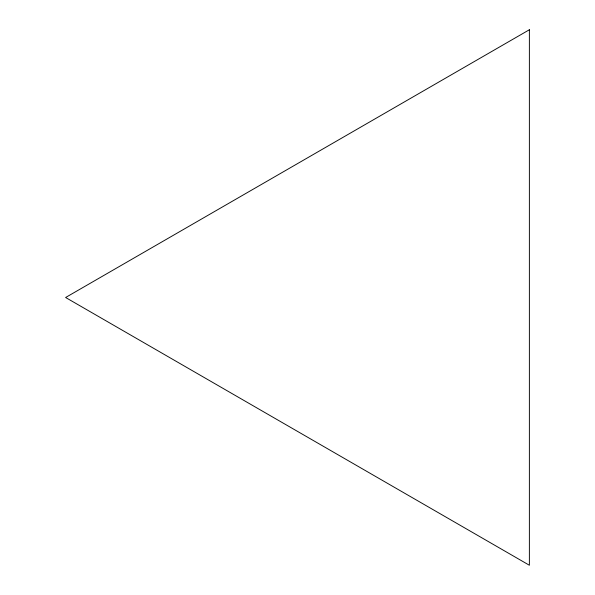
<?xml version="1.0" encoding="UTF-8"?>
<svg xmlns="http://www.w3.org/2000/svg" width="595" height="595" viewBox="0 0 595 595"><rect width="100%" height="100%" fill="white"/><g stroke="black" fill="none" stroke-linecap="round" stroke-linejoin="round"><path stroke-width="0.89" d="M529.379 29.75L65.621 297.5L529.379 565.25L529.379 29.75"/></g></svg>
